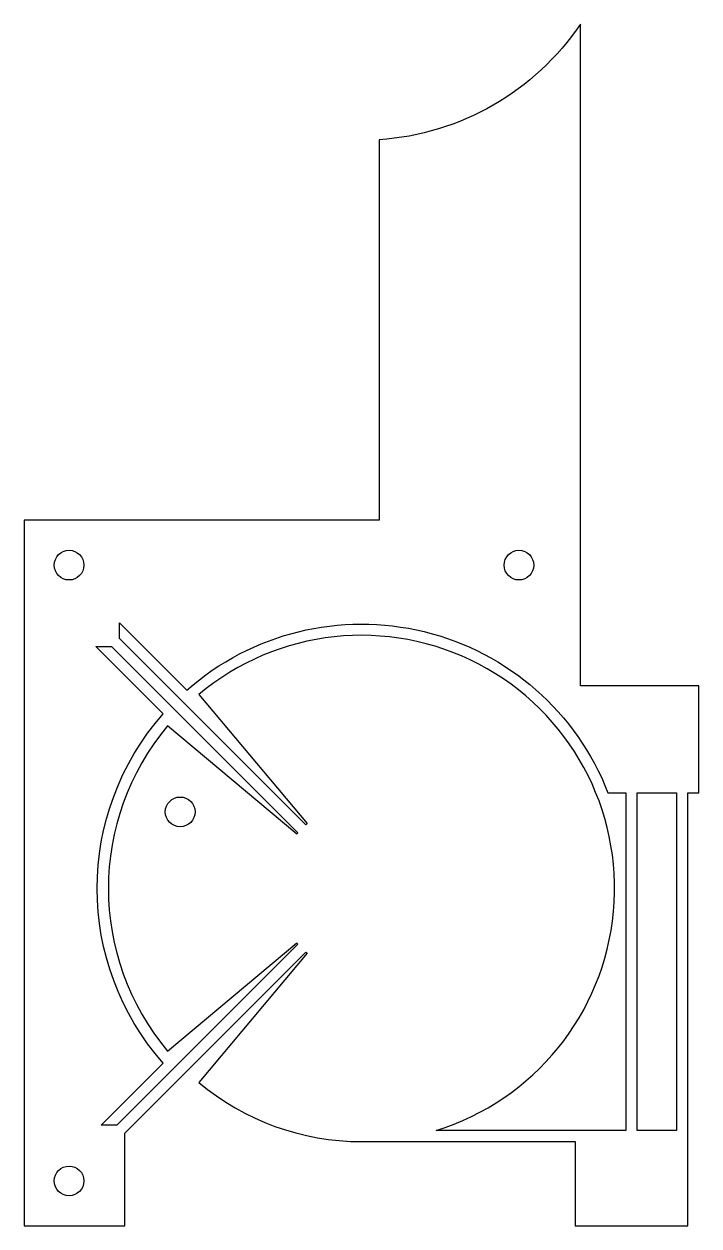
# Model space of a CAD drawing. Header units: millimetres. Extents: x -80 to -20, y 0 to 107.
import ezdxf

# ---------------------------------------------------------------- set-up
doc = ezdxf.new("R2010")
doc.units = ezdxf.units.MM

msp = doc.modelspace()

# ---------------------------------------------------------------- linework, layer by layer
for points in [[(-31, 7.5), (-31, 0), (-21, 0), (-21, 38.5), (-20, 38.5), (-20, 48), (-30.53, 48), (-30.53, 106.84, -0.23137), (-48.43, 96.55), (-48.43, 62.74), (-80, 62.74), (-80, 0), (-71.03, 0), (-71.03, 8.26), (-54.95, 24.34, 0.00518), (-54.83, 24.24), (-64.46, 12.76, 0.176327), (-50, 7.5)], [(-26.5, 38.5), (-26.5, 8.5), (-43.37, 8.5, 1.222346), (-64.46, 47.24), (-54.83, 35.76, 0.00518), (-54.95, 35.66), (-71.5, 52.21), (-71.5, 53.62), (-65.52, 47.64, -0.521319), (-28.09, 38.5)], [(-55.66, 34.95, 0.00518), (-55.76, 34.83), (-67.24, 44.46, 0.36397), (-67.24, 15.54), (-55.76, 25.17, 0.00518), (-55.66, 25.05), (-71.74, 8.97), (-73.15, 8.97), (-67.64, 14.48, -0.377274), (-67.64, 45.52), (-73.62, 51.5), (-72.21, 51.5)]]:
    msp.add_lwpolyline(points, format="xyb", close=True)
msp.add_lwpolyline([(-22, 8.5), (-25.5, 8.5), (-25.5, 38.5), (-22, 38.5)], close=True)
for centre in [(-76, 58.74), (-36, 58.74), (-66.12, 36.81), (-76, 4)]:
    msp.add_circle(centre, 1.32)

doc.saveas('drawing.dxf')
